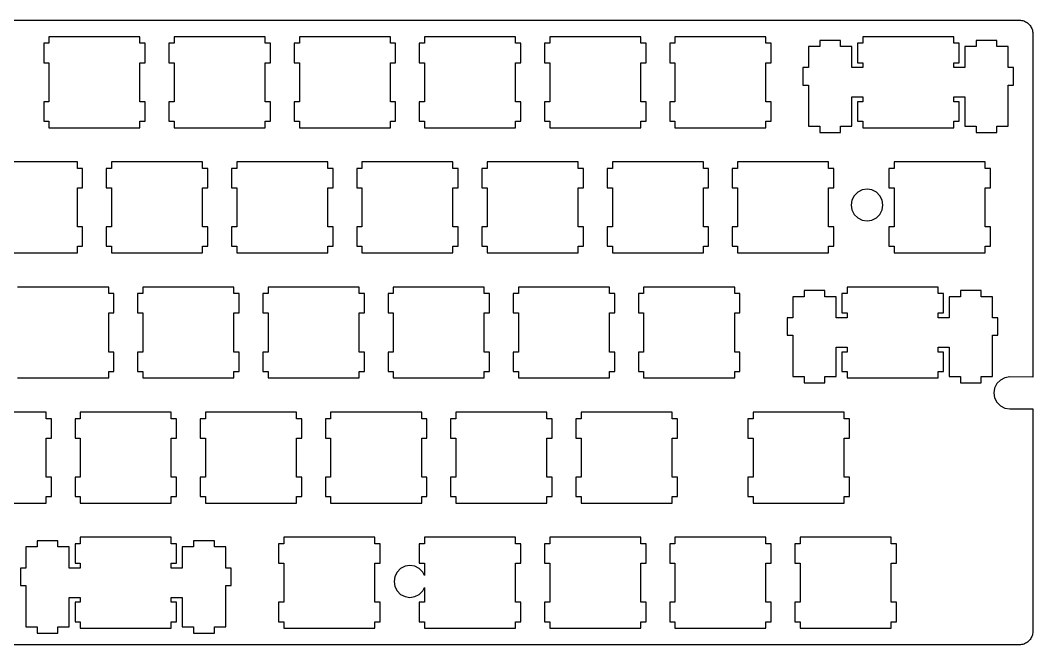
# Model space of a CAD drawing. Extents: x 0 to 286, y 0 to 95.
# Drawn here: x 131.6 to 285.6, y 0.1 to 95.2 of the extents above; entities that cross this region are included whole.
import ezdxf

# ---------------------------------------------------------------- set-up
doc = ezdxf.new("R2010")
doc.units = 0
doc.layers.get('0').update_dxf_attribs({"linetype": 'CONTINUOUS'})

msp = doc.modelspace()

# ---------------------------------------------------------------- linework, layer by layer
at = {"color": 0}
for p, q in [((2.08221, 95.1632), (283.607, 95.1618)), ((283.607, 95.1618), (283.764, 95.1548)), ((283.764, 95.1548), (283.921, 95.1385)), ((283.921, 95.1385), (284.074, 95.1068)), ((284.074, 95.1068), (284.226, 95.0641)), ((284.226, 95.0641), (284.373, 95.0101)), ((284.373, 95.0101), (284.515, 94.9456)), ((284.515, 94.9456), (284.652, 94.8683)), ((284.652, 94.8683), (284.784, 94.7801)), ((284.784, 94.7801), (284.907, 94.6838)), ((284.907, 94.6838), (285.023, 94.5776)), ((285.023, 94.5776), (285.127, 94.4605)), ((285.127, 94.4605), (285.226, 94.3377)), ((285.226, 94.3377), (285.313, 94.2068)), ((285.313, 94.2068), (285.39, 94.0703)), ((285.39, 94.0703), (285.455, 93.9285)), ((135.919, 92.6497), (135.919, 91.6492)), ((149.769, 92.6497), (135.919, 92.6497)), ((149.769, 91.6492), (149.769, 92.6497)), ((154.969, 92.6497), (154.969, 91.6492)), ((168.819, 92.6497), (154.969, 92.6497)), ((168.819, 91.6492), (168.819, 92.6497)), ((174.019, 92.6497), (174.019, 91.6492)), ((187.869, 92.6497), (174.019, 92.6497)), ((187.869, 91.6492), (187.869, 92.6497)), ((193.07, 92.6497), (193.07, 91.6492)), ((206.919, 92.6497), (193.07, 92.6497)), ((206.919, 91.6492), (206.919, 92.6497)), ((212.12, 92.6497), (212.12, 91.6492)), ((225.969, 92.6497), (212.12, 92.6497)), ((225.969, 91.6492), (225.969, 92.6497)), ((231.169, 92.6497), (231.169, 91.6492)), ((245.019, 92.6497), (231.169, 92.6497)), ((245.019, 91.6492), (245.019, 92.6497)), ((259.744, 92.6497), (259.744, 91.6492)), ((273.594, 92.6497), (259.744, 92.6497)), ((273.594, 91.6492), (273.594, 92.6497)), ((285.455, 93.9285), (285.51, 93.7796)), ((285.51, 93.7796), (285.553, 93.6279)), ((285.553, 93.6279), (285.583, 93.4738)), ((285.583, 93.4738), (285.601, 93.3193)), ((285.601, 93.3193), (285.608, 93.1623)), ((285.608, 93.1623), (285.608, 40.8492)), ((135.919, 91.6492), (135.12, 91.6492)), ((135.12, 91.6492), (135.12, 88.7003)), ((150.57, 91.6492), (149.769, 91.6492)), ((150.57, 88.7003), (150.57, 91.6492)), ((154.969, 91.6492), (154.17, 91.6492)), ((154.17, 91.6492), (154.17, 88.7003)), ((169.62, 91.6492), (168.819, 91.6492)), ((169.62, 88.7003), (169.62, 91.6492)), ((174.019, 91.6492), (173.22, 91.6492)), ((173.22, 91.6492), (173.22, 88.7003)), ((188.669, 91.6492), (187.869, 91.6492)), ((188.669, 88.7003), (188.669, 91.6492)), ((193.07, 91.6492), (192.27, 91.6492)), ((192.27, 91.6492), (192.27, 88.7003)), ((207.719, 91.6492), (206.919, 91.6492)), ((207.719, 88.7003), (207.719, 91.6492)), ((212.12, 91.6492), (211.32, 91.6492)), ((211.32, 91.6492), (211.32, 88.7003)), ((226.769, 91.6492), (225.969, 91.6492)), ((226.769, 88.7003), (226.769, 91.6492)), ((231.169, 91.6492), (230.37, 91.6492)), ((230.37, 91.6492), (230.37, 88.7003)), ((245.82, 91.6492), (245.019, 91.6492)), ((245.82, 88.7003), (245.82, 91.6492)), ((253.195, 91.1807), (251.468, 91.1807)), ((251.468, 91.1807), (251.468, 87.9507)), ((256.344, 92.1011), (253.195, 92.1011)), ((253.195, 92.1011), (253.195, 91.1807)), ((256.344, 91.1807), (256.344, 92.1011)), ((258.069, 91.1807), (256.344, 91.1807)), ((258.069, 87.9507), (258.069, 91.1807)), ((259.744, 91.6492), (258.945, 91.6492)), ((258.945, 91.6492), (258.945, 88.7003)), ((274.394, 91.6492), (273.594, 91.6492)), ((274.394, 88.7003), (274.394, 91.6492)), ((276.994, 91.1807), (275.269, 91.1807)), ((275.269, 91.1807), (275.269, 87.9507)), ((280.144, 92.1011), (276.994, 92.1011)), ((276.994, 92.1011), (276.994, 91.1807)), ((280.144, 91.1807), (280.144, 92.1011)), ((281.868, 91.1807), (280.144, 91.1807)), ((281.868, 87.9507), (281.868, 91.1807)), ((135.12, 88.7003), (135.919, 88.7003)), ((135.919, 88.7003), (135.919, 82.7497)), ((149.769, 82.7497), (149.769, 88.7003)), ((149.769, 88.7003), (150.57, 88.7003)), ((154.17, 88.7003), (154.969, 88.7003)), ((154.969, 88.7003), (154.969, 82.7497)), ((168.819, 82.7497), (168.819, 88.7003)), ((168.819, 88.7003), (169.62, 88.7003)), ((173.22, 88.7003), (174.019, 88.7003)), ((174.019, 88.7003), (174.019, 82.7497)), ((187.869, 82.7497), (187.869, 88.7003)), ((187.869, 88.7003), (188.669, 88.7003)), ((192.27, 88.7003), (193.07, 88.7003)), ((193.07, 88.7003), (193.07, 82.7497)), ((206.919, 82.7497), (206.919, 88.7003)), ((206.919, 88.7003), (207.719, 88.7003)), ((211.32, 88.7003), (212.12, 88.7003)), ((212.12, 88.7003), (212.12, 82.7497)), ((225.969, 82.7497), (225.969, 88.7003)), ((225.969, 88.7003), (226.769, 88.7003)), ((230.37, 88.7003), (231.169, 88.7003)), ((231.169, 88.7003), (231.169, 82.7497)), ((245.019, 82.7497), (245.019, 88.7003)), ((245.019, 88.7003), (245.82, 88.7003)), ((251.468, 87.9507), (250.643, 87.9507)), ((250.643, 87.9507), (250.643, 85.3006)), ((259.744, 87.9507), (258.069, 87.9507)), ((258.945, 88.7003), (259.744, 88.7003)), ((259.744, 88.7003), (259.744, 87.9507)), ((273.594, 87.9507), (273.594, 88.7003)), ((273.594, 88.7003), (274.394, 88.7003)), ((275.269, 87.9507), (273.594, 87.9507)), ((282.695, 87.9507), (281.868, 87.9507)), ((282.695, 85.3006), (282.695, 87.9507)), ((250.643, 85.3006), (251.468, 85.3006)), ((251.468, 85.3006), (251.468, 79.0293)), ((281.868, 79.0293), (281.868, 85.3006)), ((281.868, 85.3006), (282.695, 85.3006)), ((258.069, 79.0293), (258.069, 83.4993)), ((258.069, 83.4993), (259.744, 83.4993)), ((259.744, 83.4993), (259.744, 82.7497)), ((273.594, 82.7497), (273.594, 83.4993)), ((273.594, 83.4993), (275.269, 83.4993)), ((275.269, 83.4993), (275.269, 79.0293)), ((135.919, 82.7497), (135.12, 82.7497)), ((135.12, 82.7497), (135.12, 79.7994)), ((150.57, 82.7497), (149.769, 82.7497)), ((150.57, 79.7994), (150.57, 82.7497)), ((154.969, 82.7497), (154.17, 82.7497)), ((154.17, 82.7497), (154.17, 79.7994)), ((169.62, 82.7497), (168.819, 82.7497)), ((169.62, 79.7994), (169.62, 82.7497)), ((174.019, 82.7497), (173.22, 82.7497)), ((173.22, 82.7497), (173.22, 79.7994)), ((188.669, 82.7497), (187.869, 82.7497)), ((188.669, 79.7994), (188.669, 82.7497)), ((193.07, 82.7497), (192.27, 82.7497)), ((192.27, 82.7497), (192.27, 79.7994)), ((207.719, 82.7497), (206.919, 82.7497)), ((207.719, 79.7994), (207.719, 82.7497)), ((212.12, 82.7497), (211.32, 82.7497)), ((211.32, 82.7497), (211.32, 79.7994)), ((226.769, 82.7497), (225.969, 82.7497)), ((226.769, 79.7994), (226.769, 82.7497)), ((231.169, 82.7497), (230.37, 82.7497)), ((230.37, 82.7497), (230.37, 79.7994)), ((245.82, 82.7497), (245.019, 82.7497)), ((245.82, 79.7994), (245.82, 82.7497)), ((259.744, 82.7497), (258.945, 82.7497)), ((258.945, 82.7497), (258.945, 79.7994)), ((274.394, 82.7497), (273.594, 82.7497)), ((274.394, 79.7994), (274.394, 82.7497)), ((135.12, 79.7994), (135.919, 79.7994)), ((135.919, 79.7994), (135.919, 78.8003)), ((135.919, 78.8003), (149.769, 78.8003)), ((149.769, 78.8003), (149.769, 79.7994)), ((149.769, 79.7994), (150.57, 79.7994)), ((154.17, 79.7994), (154.969, 79.7994)), ((154.969, 79.7994), (154.969, 78.8003)), ((154.969, 78.8003), (168.819, 78.8003)), ((168.819, 78.8003), (168.819, 79.7994)), ((168.819, 79.7994), (169.62, 79.7994)), ((173.22, 79.7994), (174.019, 79.7994)), ((174.019, 79.7994), (174.019, 78.8003)), ((174.019, 78.8003), (187.869, 78.8003)), ((187.869, 78.8003), (187.869, 79.7994)), ((187.869, 79.7994), (188.669, 79.7994)), ((192.27, 79.7994), (193.07, 79.7994)), ((193.07, 79.7994), (193.07, 78.8003)), ((193.07, 78.8003), (206.919, 78.8003)), ((206.919, 78.8003), (206.919, 79.7994)), ((206.919, 79.7994), (207.719, 79.7994)), ((211.32, 79.7994), (212.12, 79.7994)), ((212.12, 79.7994), (212.12, 78.8003)), ((212.12, 78.8003), (225.969, 78.8003)), ((225.969, 78.8003), (225.969, 79.7994)), ((225.969, 79.7994), (226.769, 79.7994)), ((230.37, 79.7994), (231.169, 79.7994)), ((231.169, 79.7994), (231.169, 78.8003)), ((231.169, 78.8003), (245.019, 78.8003)), ((245.019, 78.8003), (245.019, 79.7994)), ((245.019, 79.7994), (245.82, 79.7994)), ((251.468, 79.0293), (253.195, 79.0293)), ((253.195, 79.0293), (253.195, 78.0493)), ((256.344, 78.0493), (256.344, 79.0293)), ((256.344, 79.0293), (258.069, 79.0293)), ((258.945, 79.7994), (259.744, 79.7994)), ((259.744, 79.7994), (259.744, 78.8003)), ((259.744, 78.8003), (273.594, 78.8003)), ((273.594, 78.8003), (273.594, 79.7994)), ((273.594, 79.7994), (274.394, 79.7994)), ((275.269, 79.0293), (276.994, 79.0293)), ((276.994, 79.0293), (276.994, 78.0493)), ((280.144, 78.0493), (280.144, 79.0293)), ((280.144, 79.0293), (281.868, 79.0293)), ((253.195, 78.0493), (256.344, 78.0493)), ((276.994, 78.0493), (280.144, 78.0493)), ((140.244, 73.5997), (126.394, 73.5997)), ((140.244, 72.5992), (140.244, 73.5997)), ((141.044, 72.5992), (140.244, 72.5992)), ((141.044, 69.6489), (141.044, 72.5992)), ((145.445, 72.5992), (144.645, 72.5992)), ((144.645, 72.5992), (144.645, 69.6489)), ((145.445, 73.5997), (145.445, 72.5992)), ((159.294, 73.5997), (145.445, 73.5997)), ((159.294, 72.5992), (159.294, 73.5997)), ((160.094, 72.5992), (159.294, 72.5992)), ((160.094, 69.6489), (160.094, 72.5992)), ((164.495, 72.5992), (163.695, 72.5992)), ((163.695, 72.5992), (163.695, 69.6489)), ((164.495, 73.5997), (164.495, 72.5992)), ((178.344, 73.5997), (164.495, 73.5997)), ((178.344, 72.5992), (178.344, 73.5997)), ((179.144, 72.5992), (178.344, 72.5992)), ((179.144, 69.6489), (179.144, 72.5992)), ((183.544, 72.5992), (182.745, 72.5992)), ((182.745, 72.5992), (182.745, 69.6489)), ((183.544, 73.5997), (183.544, 72.5992)), ((197.394, 73.5997), (183.544, 73.5997)), ((197.394, 72.5992), (197.394, 73.5997)), ((198.195, 72.5992), (197.394, 72.5992)), ((198.195, 69.6489), (198.195, 72.5992)), ((202.594, 72.5992), (201.795, 72.5992)), ((201.795, 72.5992), (201.795, 69.6489)), ((202.594, 73.5997), (202.594, 72.5992)), ((216.444, 73.5997), (202.594, 73.5997)), ((216.444, 72.5992), (216.444, 73.5997)), ((217.245, 72.5992), (216.444, 72.5992)), ((217.245, 69.6489), (217.245, 72.5992)), ((221.644, 72.5992), (220.845, 72.5992)), ((220.845, 72.5992), (220.845, 69.6489)), ((221.644, 73.5997), (221.644, 72.5992)), ((235.494, 73.5997), (221.644, 73.5997)), ((235.494, 72.5992), (235.494, 73.5997)), ((236.294, 72.5992), (235.494, 72.5992)), ((236.294, 69.6489), (236.294, 72.5992)), ((240.695, 72.5992), (239.895, 72.5992)), ((239.895, 72.5992), (239.895, 69.6489)), ((240.695, 73.5997), (240.695, 72.5992)), ((254.544, 73.5997), (240.695, 73.5997)), ((254.544, 72.5992), (254.544, 73.5997)), ((255.344, 72.5992), (254.544, 72.5992)), ((255.344, 69.6489), (255.344, 72.5992)), ((264.506, 72.5992), (263.707, 72.5992)), ((263.707, 72.5992), (263.707, 69.6489)), ((264.506, 73.5997), (264.506, 72.5992)), ((278.357, 73.5997), (264.506, 73.5997)), ((278.357, 72.5992), (278.357, 73.5997)), ((279.156, 72.5992), (278.357, 72.5992)), ((279.156, 69.6489), (279.156, 72.5992)), ((140.244, 63.6997), (140.244, 69.6489)), ((140.244, 69.6489), (141.044, 69.6489)), ((144.645, 69.6489), (145.445, 69.6489)), ((145.445, 69.6489), (145.445, 63.6997)), ((159.294, 63.6997), (159.294, 69.6489)), ((159.294, 69.6489), (160.094, 69.6489)), ((163.695, 69.6489), (164.495, 69.6489)), ((164.495, 69.6489), (164.495, 63.6997)), ((178.344, 63.6997), (178.344, 69.6489)), ((178.344, 69.6489), (179.144, 69.6489)), ((182.745, 69.6489), (183.544, 69.6489)), ((183.544, 69.6489), (183.544, 63.6997)), ((197.394, 63.6997), (197.394, 69.6489)), ((197.394, 69.6489), (198.195, 69.6489)), ((201.795, 69.6489), (202.594, 69.6489)), ((202.594, 69.6489), (202.594, 63.6997)), ((216.444, 63.6997), (216.444, 69.6489)), ((216.444, 69.6489), (217.245, 69.6489)), ((220.845, 69.6489), (221.644, 69.6489)), ((221.644, 69.6489), (221.644, 63.6997)), ((235.494, 63.6997), (235.494, 69.6489)), ((235.494, 69.6489), (236.294, 69.6489)), ((239.895, 69.6489), (240.695, 69.6489)), ((240.695, 69.6489), (240.695, 63.6997)), ((254.544, 63.6997), (254.544, 69.6489)), ((254.544, 69.6489), (255.344, 69.6489)), ((259.644, 69.3304), (258.969, 68.986)), ((260.394, 69.4503), (259.644, 69.3304)), ((261.144, 69.3304), (260.394, 69.4503)), ((261.82, 68.986), (261.144, 69.3304)), ((263.707, 69.6489), (264.506, 69.6489)), ((264.506, 69.6489), (264.506, 63.6997)), ((278.357, 63.6997), (278.357, 69.6489)), ((278.357, 69.6489), (279.156, 69.6489)), ((258.433, 68.4498), (258.087, 67.7746)), ((258.969, 68.986), (258.433, 68.4498)), ((262.357, 68.4498), (261.82, 68.986)), ((262.702, 67.7746), (262.357, 68.4498)), ((258.087, 67.7746), (257.97, 67.0235)), ((257.97, 67.0235), (258.087, 66.2753)), ((258.087, 66.2753), (258.433, 65.5987)), ((262.357, 65.5987), (262.702, 66.2753)), ((262.819, 67.0235), (262.702, 67.7746)), ((262.702, 66.2753), (262.819, 67.0235)), ((258.433, 65.5987), (258.969, 65.0614)), ((258.969, 65.0614), (259.644, 64.7181)), ((259.644, 64.7181), (260.394, 64.5996)), ((260.394, 64.5996), (261.144, 64.7181)), ((261.144, 64.7181), (261.82, 65.0614)), ((261.82, 65.0614), (262.357, 65.5987)), ((141.044, 63.6997), (140.244, 63.6997)), ((141.044, 60.7494), (141.044, 63.6997)), ((145.445, 63.6997), (144.645, 63.6997)), ((144.645, 63.6997), (144.645, 60.7494)), ((160.094, 63.6997), (159.294, 63.6997)), ((160.094, 60.7494), (160.094, 63.6997)), ((164.495, 63.6997), (163.695, 63.6997)), ((163.695, 63.6997), (163.695, 60.7494)), ((179.144, 63.6997), (178.344, 63.6997)), ((179.144, 60.7494), (179.144, 63.6997)), ((183.544, 63.6997), (182.745, 63.6997)), ((182.745, 63.6997), (182.745, 60.7494)), ((198.195, 63.6997), (197.394, 63.6997)), ((198.195, 60.7494), (198.195, 63.6997)), ((202.594, 63.6997), (201.795, 63.6997)), ((201.795, 63.6997), (201.795, 60.7494)), ((217.245, 63.6997), (216.444, 63.6997)), ((217.245, 60.7494), (217.245, 63.6997)), ((221.644, 63.6997), (220.845, 63.6997)), ((220.845, 63.6997), (220.845, 60.7494)), ((236.294, 63.6997), (235.494, 63.6997)), ((236.294, 60.7494), (236.294, 63.6997)), ((240.695, 63.6997), (239.895, 63.6997)), ((239.895, 63.6997), (239.895, 60.7494)), ((255.344, 63.6997), (254.544, 63.6997)), ((255.344, 60.7494), (255.344, 63.6997)), ((264.506, 63.6997), (263.707, 63.6997)), ((263.707, 63.6997), (263.707, 60.7494)), ((279.156, 63.6997), (278.357, 63.6997)), ((279.156, 60.7494), (279.156, 63.6997)), ((140.244, 59.7489), (140.244, 60.7494)), ((140.244, 60.7494), (141.044, 60.7494)), ((144.645, 60.7494), (145.445, 60.7494)), ((145.445, 60.7494), (145.445, 59.7489)), ((159.294, 59.7489), (159.294, 60.7494)), ((159.294, 60.7494), (160.094, 60.7494)), ((163.695, 60.7494), (164.495, 60.7494)), ((164.495, 60.7494), (164.495, 59.7489)), ((178.344, 59.7489), (178.344, 60.7494)), ((178.344, 60.7494), (179.144, 60.7494)), ((182.745, 60.7494), (183.544, 60.7494)), ((183.544, 60.7494), (183.544, 59.7489)), ((197.394, 59.7489), (197.394, 60.7494)), ((197.394, 60.7494), (198.195, 60.7494)), ((201.795, 60.7494), (202.594, 60.7494)), ((202.594, 60.7494), (202.594, 59.7489)), ((216.444, 59.7489), (216.444, 60.7494)), ((216.444, 60.7494), (217.245, 60.7494)), ((220.845, 60.7494), (221.644, 60.7494)), ((221.644, 60.7494), (221.644, 59.7489)), ((235.494, 59.7489), (235.494, 60.7494)), ((235.494, 60.7494), (236.294, 60.7494)), ((239.895, 60.7494), (240.695, 60.7494)), ((240.695, 60.7494), (240.695, 59.7489)), ((254.544, 59.7489), (254.544, 60.7494)), ((254.544, 60.7494), (255.344, 60.7494)), ((263.707, 60.7494), (264.506, 60.7494)), ((264.506, 60.7494), (264.506, 59.7489)), ((278.357, 59.7489), (278.357, 60.7494)), ((278.357, 60.7494), (279.156, 60.7494)), ((126.394, 59.7489), (140.244, 59.7489)), ((145.445, 59.7489), (159.294, 59.7489)), ((164.495, 59.7489), (178.344, 59.7489)), ((183.544, 59.7489), (197.394, 59.7489)), ((202.594, 59.7489), (216.444, 59.7489)), ((221.644, 59.7489), (235.494, 59.7489)), ((240.695, 59.7489), (254.544, 59.7489)), ((264.506, 59.7489), (278.357, 59.7489)), ((145.007, 54.5497), (131.156, 54.5497)), ((145.007, 53.5492), (145.007, 54.5497)), ((150.206, 54.5497), (150.206, 53.5492)), ((164.058, 54.5497), (150.206, 54.5497)), ((164.058, 53.5492), (164.058, 54.5497)), ((169.256, 54.5497), (169.256, 53.5492)), ((183.108, 54.5497), (169.256, 54.5497)), ((183.108, 53.5492), (183.108, 54.5497)), ((188.307, 54.5497), (188.307, 53.5492)), ((202.157, 54.5497), (188.307, 54.5497)), ((202.157, 53.5492), (202.157, 54.5497)), ((207.357, 54.5497), (207.357, 53.5492)), ((221.207, 54.5497), (207.357, 54.5497)), ((221.207, 53.5492), (221.207, 54.5497)), ((226.406, 54.5497), (226.406, 53.5492)), ((240.257, 54.5497), (226.406, 54.5497)), ((240.257, 53.5492), (240.257, 54.5497)), ((253.962, 53.9983), (250.813, 53.9983)), ((250.813, 53.9983), (250.813, 53.0793)), ((253.962, 53.0793), (253.962, 53.9983)), ((257.362, 54.5497), (257.362, 53.5492)), ((271.213, 54.5497), (257.362, 54.5497)), ((271.213, 53.5492), (271.213, 54.5497)), ((277.763, 53.9983), (274.613, 53.9983)), ((274.613, 53.9983), (274.613, 53.0793)), ((277.763, 53.0793), (277.763, 53.9983)), ((145.808, 53.5492), (145.007, 53.5492)), ((145.808, 50.6003), (145.808, 53.5492)), ((150.206, 53.5492), (149.407, 53.5492)), ((149.407, 53.5492), (149.407, 50.6003)), ((164.858, 53.5492), (164.058, 53.5492)), ((164.858, 50.6003), (164.858, 53.5492)), ((169.256, 53.5492), (168.457, 53.5492)), ((168.457, 53.5492), (168.457, 50.6003)), ((183.906, 53.5492), (183.108, 53.5492)), ((183.906, 50.6003), (183.906, 53.5492)), ((188.307, 53.5492), (187.507, 53.5492)), ((187.507, 53.5492), (187.507, 50.6003)), ((202.956, 53.5492), (202.157, 53.5492)), ((202.956, 50.6003), (202.956, 53.5492)), ((207.357, 53.5492), (206.558, 53.5492)), ((206.558, 53.5492), (206.558, 50.6003)), ((222.006, 53.5492), (221.207, 53.5492)), ((222.006, 50.6003), (222.006, 53.5492)), ((226.406, 53.5492), (225.608, 53.5492)), ((225.608, 53.5492), (225.608, 50.6003)), ((241.058, 53.5492), (240.257, 53.5492)), ((241.058, 50.6003), (241.058, 53.5492)), ((250.813, 53.0793), (249.089, 53.0793)), ((249.089, 53.0793), (249.089, 49.8507)), ((255.688, 53.0793), (253.962, 53.0793)), ((255.688, 49.8507), (255.688, 53.0793)), ((257.362, 53.5492), (256.563, 53.5492)), ((256.563, 53.5492), (256.563, 50.6003)), ((272.012, 53.5492), (271.213, 53.5492)), ((272.012, 50.6003), (272.012, 53.5492)), ((274.613, 53.0793), (272.887, 53.0793)), ((272.887, 53.0793), (272.887, 49.8507)), ((279.488, 53.0793), (277.763, 53.0793)), ((279.488, 49.8507), (279.488, 53.0793)), ((145.007, 44.6497), (145.007, 50.6003)), ((145.007, 50.6003), (145.808, 50.6003)), ((149.407, 50.6003), (150.206, 50.6003)), ((150.206, 50.6003), (150.206, 44.6497)), ((164.058, 44.6497), (164.058, 50.6003)), ((164.058, 50.6003), (164.858, 50.6003)), ((168.457, 50.6003), (169.256, 50.6003)), ((169.256, 50.6003), (169.256, 44.6497)), ((183.108, 44.6497), (183.108, 50.6003)), ((183.108, 50.6003), (183.906, 50.6003)), ((187.507, 50.6003), (188.307, 50.6003)), ((188.307, 50.6003), (188.307, 44.6497)), ((202.157, 44.6497), (202.157, 50.6003)), ((202.157, 50.6003), (202.956, 50.6003)), ((206.558, 50.6003), (207.357, 50.6003)), ((207.357, 50.6003), (207.357, 44.6497)), ((221.207, 44.6497), (221.207, 50.6003)), ((221.207, 50.6003), (222.006, 50.6003)), ((225.608, 50.6003), (226.406, 50.6003)), ((226.406, 50.6003), (226.406, 44.6497)), ((240.257, 44.6497), (240.257, 50.6003)), ((240.257, 50.6003), (241.058, 50.6003)), ((249.089, 49.8507), (248.263, 49.8507)), ((248.263, 49.8507), (248.263, 47.2006)), ((257.362, 49.8507), (255.688, 49.8507)), ((256.563, 50.6003), (257.362, 50.6003)), ((257.362, 50.6003), (257.362, 49.8507)), ((271.213, 49.8507), (271.213, 50.6003)), ((271.213, 50.6003), (272.012, 50.6003)), ((272.887, 49.8507), (271.213, 49.8507)), ((280.312, 49.8507), (279.488, 49.8507)), ((280.312, 47.2006), (280.312, 49.8507)), ((248.263, 47.2006), (249.089, 47.2006)), ((249.089, 47.2006), (249.089, 40.9303)), ((279.488, 40.9303), (279.488, 47.2006)), ((279.488, 47.2006), (280.312, 47.2006)), ((255.688, 40.9303), (255.688, 45.3993)), ((255.688, 45.3993), (257.362, 45.3993)), ((257.362, 45.3993), (257.362, 44.6497)), ((271.213, 44.6497), (271.213, 45.3993)), ((271.213, 45.3993), (272.887, 45.3993)), ((272.887, 45.3993), (272.887, 40.9303)), ((145.808, 44.6497), (145.007, 44.6497)), ((145.808, 41.6994), (145.808, 44.6497)), ((150.206, 44.6497), (149.407, 44.6497)), ((149.407, 44.6497), (149.407, 41.6994)), ((164.858, 44.6497), (164.058, 44.6497)), ((164.858, 41.6994), (164.858, 44.6497)), ((169.256, 44.6497), (168.457, 44.6497)), ((168.457, 44.6497), (168.457, 41.6994)), ((183.906, 44.6497), (183.108, 44.6497)), ((183.906, 41.6994), (183.906, 44.6497)), ((188.307, 44.6497), (187.507, 44.6497)), ((187.507, 44.6497), (187.507, 41.6994)), ((202.956, 44.6497), (202.157, 44.6497)), ((202.956, 41.6994), (202.956, 44.6497)), ((207.357, 44.6497), (206.558, 44.6497)), ((206.558, 44.6497), (206.558, 41.6994)), ((222.006, 44.6497), (221.207, 44.6497)), ((222.006, 41.6994), (222.006, 44.6497)), ((226.406, 44.6497), (225.608, 44.6497)), ((225.608, 44.6497), (225.608, 41.6994)), ((241.058, 44.6497), (240.257, 44.6497)), ((241.058, 41.6994), (241.058, 44.6497)), ((257.362, 44.6497), (256.563, 44.6497)), ((256.563, 44.6497), (256.563, 41.6994)), ((272.012, 44.6497), (271.213, 44.6497)), ((272.012, 41.6994), (272.012, 44.6497)), ((145.007, 40.7003), (145.007, 41.6994)), ((145.007, 41.6994), (145.808, 41.6994)), ((149.407, 41.6994), (150.206, 41.6994)), ((150.206, 41.6994), (150.206, 40.7003)), ((164.058, 40.7003), (164.058, 41.6994)), ((164.058, 41.6994), (164.858, 41.6994)), ((168.457, 41.6994), (169.256, 41.6994)), ((169.256, 41.6994), (169.256, 40.7003)), ((183.108, 40.7003), (183.108, 41.6994)), ((183.108, 41.6994), (183.906, 41.6994)), ((187.507, 41.6994), (188.307, 41.6994)), ((188.307, 41.6994), (188.307, 40.7003)), ((202.157, 40.7003), (202.157, 41.6994)), ((202.157, 41.6994), (202.956, 41.6994)), ((206.558, 41.6994), (207.357, 41.6994)), ((207.357, 41.6994), (207.357, 40.7003)), ((221.207, 40.7003), (221.207, 41.6994)), ((221.207, 41.6994), (222.006, 41.6994)), ((225.608, 41.6994), (226.406, 41.6994)), ((226.406, 41.6994), (226.406, 40.7003)), ((240.257, 40.7003), (240.257, 41.6994)), ((240.257, 41.6994), (241.058, 41.6994)), ((256.563, 41.6994), (257.362, 41.6994)), ((257.362, 41.6994), (257.362, 40.7003)), ((271.213, 40.7003), (271.213, 41.6994)), ((271.213, 41.6994), (272.012, 41.6994)), ((131.156, 40.7003), (145.007, 40.7003)), ((150.206, 40.7003), (164.058, 40.7003)), ((169.256, 40.7003), (183.108, 40.7003)), ((188.307, 40.7003), (202.157, 40.7003)), ((207.357, 40.7003), (221.207, 40.7003)), ((226.406, 40.7003), (240.257, 40.7003)), ((249.089, 40.9303), (250.813, 40.9303)), ((250.813, 40.9303), (250.813, 39.9493)), ((253.962, 39.9493), (253.962, 40.9303)), ((253.962, 40.9303), (255.688, 40.9303)), ((257.362, 40.7003), (271.213, 40.7003)), ((272.887, 40.9303), (274.613, 40.9303)), ((274.613, 40.9303), (274.613, 39.9493)), ((277.763, 39.9493), (277.763, 40.9303)), ((277.763, 40.9303), (279.488, 40.9303)), ((280.683, 40.386), (280.144, 39.8501)), ((281.357, 40.7307), (280.683, 40.386)), ((282.107, 40.8506), (281.357, 40.7307)), ((285.608, 40.8492), (282.107, 40.8506)), ((250.813, 39.9493), (253.962, 39.9493)), ((274.613, 39.9493), (277.763, 39.9493)), ((279.801, 39.1735), (279.683, 38.4238)), ((280.144, 39.8501), (279.801, 39.1735)), ((279.683, 38.4238), (279.801, 37.6742)), ((279.801, 37.6742), (280.144, 36.999)), ((280.144, 36.999), (280.683, 36.4613)), ((135.483, 35.4997), (121.631, 35.4997)), ((135.483, 34.4992), (135.483, 35.4997)), ((140.682, 35.4997), (140.682, 34.4992)), ((154.532, 35.4997), (140.682, 35.4997)), ((154.532, 34.4992), (154.532, 35.4997)), ((159.732, 35.4997), (159.732, 34.4992)), ((173.582, 35.4997), (159.732, 35.4997)), ((173.582, 34.4992), (173.582, 35.4997)), ((178.781, 35.4997), (178.781, 34.4992)), ((192.632, 35.4997), (178.781, 35.4997)), ((192.632, 34.4992), (192.632, 35.4997)), ((197.831, 35.4997), (197.831, 34.4992)), ((211.683, 35.4997), (197.831, 35.4997)), ((211.683, 34.4992), (211.683, 35.4997)), ((216.881, 35.4997), (216.881, 34.4992)), ((230.733, 35.4997), (216.881, 35.4997)), ((230.733, 34.4992), (230.733, 35.4997)), ((243.075, 35.4997), (243.075, 34.4992)), ((256.926, 35.4997), (243.075, 35.4997)), ((256.926, 34.4992), (256.926, 35.4997)), ((280.683, 36.4613), (281.357, 36.1184)), ((281.357, 36.1184), (282.107, 35.9985)), ((282.107, 35.9985), (285.608, 35.9985)), ((285.608, 35.9985), (285.608, 2.08635)), ((136.281, 34.4992), (135.483, 34.4992)), ((136.281, 31.5502), (136.281, 34.4992)), ((140.682, 34.4992), (139.882, 34.4992)), ((139.882, 34.4992), (139.882, 31.5502)), ((155.331, 34.4992), (154.532, 34.4992)), ((155.331, 31.5502), (155.331, 34.4992)), ((159.732, 34.4992), (158.933, 34.4992)), ((158.933, 34.4992), (158.933, 31.5502)), ((174.381, 34.4992), (173.582, 34.4992)), ((174.381, 31.5502), (174.381, 34.4992)), ((178.781, 34.4992), (177.983, 34.4992)), ((177.983, 34.4992), (177.983, 31.5502)), ((193.433, 34.4992), (192.632, 34.4992)), ((193.433, 31.5502), (193.433, 34.4992)), ((197.831, 34.4992), (197.032, 34.4992)), ((197.032, 34.4992), (197.032, 31.5502)), ((212.483, 34.4992), (211.683, 34.4992)), ((212.483, 31.5502), (212.483, 34.4992)), ((216.881, 34.4992), (216.082, 34.4992)), ((216.082, 34.4992), (216.082, 31.5502)), ((231.531, 34.4992), (230.733, 34.4992)), ((231.531, 31.5502), (231.531, 34.4992)), ((243.075, 34.4992), (242.276, 34.4992)), ((242.276, 34.4992), (242.276, 31.5502)), ((257.725, 34.4992), (256.926, 34.4992)), ((257.725, 31.5502), (257.725, 34.4992)), ((135.483, 25.5998), (135.483, 31.5502)), ((135.483, 31.5502), (136.281, 31.5502)), ((139.882, 31.5502), (140.682, 31.5502)), ((140.682, 31.5502), (140.682, 25.5998)), ((154.532, 25.5998), (154.532, 31.5502)), ((154.532, 31.5502), (155.331, 31.5502)), ((158.933, 31.5502), (159.732, 31.5502)), ((159.732, 31.5502), (159.732, 25.5998)), ((173.582, 25.5998), (173.582, 31.5502)), ((173.582, 31.5502), (174.381, 31.5502)), ((177.983, 31.5502), (178.781, 31.5502)), ((178.781, 31.5502), (178.781, 25.5998)), ((192.632, 25.5998), (192.632, 31.5502)), ((192.632, 31.5502), (193.433, 31.5502)), ((197.032, 31.5502), (197.831, 31.5502)), ((197.831, 31.5502), (197.831, 25.5998)), ((211.683, 25.5998), (211.683, 31.5502)), ((211.683, 31.5502), (212.483, 31.5502)), ((216.082, 31.5502), (216.881, 31.5502)), ((216.881, 31.5502), (216.881, 25.5998)), ((230.733, 25.5998), (230.733, 31.5502)), ((230.733, 31.5502), (231.531, 31.5502)), ((242.276, 31.5502), (243.075, 31.5502)), ((243.075, 31.5502), (243.075, 25.5998)), ((256.926, 25.5998), (256.926, 31.5502)), ((256.926, 31.5502), (257.725, 31.5502)), ((136.281, 25.5998), (135.483, 25.5998)), ((136.281, 22.6494), (136.281, 25.5998)), ((140.682, 25.5998), (139.882, 25.5998)), ((139.882, 25.5998), (139.882, 22.6494)), ((155.331, 25.5998), (154.532, 25.5998)), ((155.331, 22.6494), (155.331, 25.5998)), ((159.732, 25.5998), (158.933, 25.5998)), ((158.933, 25.5998), (158.933, 22.6494)), ((174.381, 25.5998), (173.582, 25.5998)), ((174.381, 22.6494), (174.381, 25.5998)), ((178.781, 25.5998), (177.983, 25.5998)), ((177.983, 25.5998), (177.983, 22.6494)), ((193.433, 25.5998), (192.632, 25.5998)), ((193.433, 22.6494), (193.433, 25.5998)), ((197.831, 25.5998), (197.032, 25.5998)), ((197.032, 25.5998), (197.032, 22.6494)), ((212.483, 25.5998), (211.683, 25.5998)), ((212.483, 22.6494), (212.483, 25.5998)), ((216.881, 25.5998), (216.082, 25.5998)), ((216.082, 25.5998), (216.082, 22.6494)), ((231.531, 25.5998), (230.733, 25.5998)), ((231.531, 22.6494), (231.531, 25.5998)), ((243.075, 25.5998), (242.276, 25.5998)), ((242.276, 25.5998), (242.276, 22.6494)), ((257.725, 25.5998), (256.926, 25.5998)), ((257.725, 22.6494), (257.725, 25.5998)), ((121.631, 21.6504), (135.483, 21.6504)), ((135.483, 21.6504), (135.483, 22.6494)), ((135.483, 22.6494), (136.281, 22.6494)), ((139.882, 22.6494), (140.682, 22.6494)), ((140.682, 22.6494), (140.682, 21.6504)), ((140.682, 21.6504), (154.532, 21.6504)), ((154.532, 21.6504), (154.532, 22.6494)), ((154.532, 22.6494), (155.331, 22.6494)), ((158.933, 22.6494), (159.732, 22.6494)), ((159.732, 22.6494), (159.732, 21.6504)), ((159.732, 21.6504), (173.582, 21.6504)), ((173.582, 21.6504), (173.582, 22.6494)), ((173.582, 22.6494), (174.381, 22.6494)), ((177.983, 22.6494), (178.781, 22.6494)), ((178.781, 22.6494), (178.781, 21.6504)), ((178.781, 21.6504), (192.632, 21.6504)), ((192.632, 21.6504), (192.632, 22.6494)), ((192.632, 22.6494), (193.433, 22.6494)), ((197.032, 22.6494), (197.831, 22.6494)), ((197.831, 22.6494), (197.831, 21.6504)), ((197.831, 21.6504), (211.683, 21.6504)), ((211.683, 21.6504), (211.683, 22.6494)), ((211.683, 22.6494), (212.483, 22.6494)), ((216.082, 22.6494), (216.881, 22.6494)), ((216.881, 22.6494), (216.881, 21.6504)), ((216.881, 21.6504), (230.733, 21.6504)), ((230.733, 21.6504), (230.733, 22.6494)), ((230.733, 22.6494), (231.531, 22.6494)), ((242.276, 22.6494), (243.075, 22.6494)), ((243.075, 22.6494), (243.075, 21.6504)), ((243.075, 21.6504), (256.926, 21.6504)), ((256.926, 21.6504), (256.926, 22.6494)), ((256.926, 22.6494), (257.725, 22.6494)), ((137.282, 15.8998), (134.131, 15.8998)), ((134.131, 15.8998), (134.131, 14.9806)), ((137.282, 14.9806), (137.282, 15.8998)), ((140.682, 15.4506), (139.882, 15.4506)), ((139.882, 15.4506), (139.882, 12.4988)), ((140.682, 16.4496), (140.682, 15.4506)), ((154.532, 16.4496), (140.682, 16.4496)), ((154.532, 15.4506), (154.532, 16.4496)), ((155.331, 15.4506), (154.532, 15.4506)), ((155.331, 12.4988), (155.331, 15.4506)), ((161.082, 15.8998), (157.933, 15.8998)), ((157.933, 15.8998), (157.933, 14.9806)), ((161.082, 14.9806), (161.082, 15.8998)), ((171.639, 15.4506), (170.838, 15.4506)), ((170.838, 15.4506), (170.838, 12.4988)), ((171.639, 16.4496), (171.639, 15.4506)), ((185.488, 16.4496), (171.639, 16.4496)), ((185.488, 15.4506), (185.488, 16.4496)), ((186.289, 15.4506), (185.488, 15.4506)), ((186.289, 12.4988), (186.289, 15.4506)), ((193.07, 15.4506), (192.27, 15.4506)), ((192.27, 15.4506), (192.27, 12.4988)), ((193.07, 16.4496), (193.07, 15.4506)), ((206.919, 16.4496), (193.07, 16.4496)), ((206.919, 15.4506), (206.919, 16.4496)), ((207.719, 15.4506), (206.919, 15.4506)), ((207.719, 12.4988), (207.719, 15.4506)), ((212.12, 15.4506), (211.32, 15.4506)), ((211.32, 15.4506), (211.32, 12.4988)), ((212.12, 16.4496), (212.12, 15.4506)), ((225.969, 16.4496), (212.12, 16.4496)), ((225.969, 15.4506), (225.969, 16.4496)), ((226.769, 15.4506), (225.969, 15.4506)), ((226.769, 12.4988), (226.769, 15.4506)), ((231.169, 15.4506), (230.37, 15.4506)), ((230.37, 15.4506), (230.37, 12.4988)), ((231.169, 16.4496), (231.169, 15.4506)), ((245.019, 16.4496), (231.169, 16.4496)), ((245.019, 15.4506), (245.019, 16.4496)), ((245.82, 15.4506), (245.019, 15.4506)), ((245.82, 12.4988), (245.82, 15.4506)), ((250.219, 15.4506), (249.42, 15.4506)), ((249.42, 15.4506), (249.42, 12.4988)), ((250.219, 16.4496), (250.219, 15.4506)), ((264.069, 16.4496), (250.219, 16.4496)), ((264.069, 15.4506), (264.069, 16.4496)), ((264.869, 15.4506), (264.069, 15.4506)), ((264.869, 12.4988), (264.869, 15.4506)), ((134.131, 14.9806), (132.407, 14.9806)), ((132.407, 14.9806), (132.407, 11.7492)), ((139.007, 14.9806), (137.282, 14.9806)), ((139.007, 11.7492), (139.007, 14.9806)), ((157.933, 14.9806), (156.206, 14.9806)), ((156.206, 14.9806), (156.206, 11.7492)), ((162.808, 14.9806), (161.082, 14.9806)), ((162.808, 11.7492), (162.808, 14.9806)), ((139.882, 12.4988), (140.682, 12.4988)), ((140.682, 12.4988), (140.682, 11.7492)), ((154.532, 11.7492), (154.532, 12.4988)), ((154.532, 12.4988), (155.331, 12.4988)), ((170.838, 12.4988), (171.639, 12.4988)), ((171.639, 12.4988), (171.639, 6.54981)), ((185.488, 6.54981), (185.488, 12.4988)), ((185.488, 12.4988), (186.289, 12.4988)), ((192.27, 12.4988), (193.07, 12.4988)), ((193.07, 12.4988), (193.07, 10.6343)), ((206.919, 6.54981), (206.919, 12.4988)), ((206.919, 12.4988), (207.719, 12.4988)), ((211.32, 12.4988), (212.12, 12.4988)), ((212.12, 12.4988), (212.12, 6.54981)), ((225.969, 6.54981), (225.969, 12.4988)), ((225.969, 12.4988), (226.769, 12.4988)), ((230.37, 12.4988), (231.169, 12.4988)), ((231.169, 12.4988), (231.169, 6.54981)), ((245.019, 6.54981), (245.019, 12.4988)), ((245.019, 12.4988), (245.82, 12.4988)), ((249.42, 12.4988), (250.219, 12.4988)), ((250.219, 12.4988), (250.219, 6.54981)), ((264.069, 6.54981), (264.069, 12.4988)), ((264.069, 12.4988), (264.869, 12.4988)), ((132.407, 11.7492), (131.582, 11.7492)), ((131.582, 11.7492), (131.582, 9.10057)), ((140.682, 11.7492), (139.007, 11.7492)), ((156.206, 11.7492), (154.532, 11.7492)), ((163.632, 11.7492), (162.808, 11.7492)), ((163.632, 9.10057), (163.632, 11.7492)), ((188.882, 11.1497), (188.539, 10.4745)), ((189.418, 11.6858), (188.882, 11.1497)), ((190.096, 12.0317), (189.418, 11.6858)), ((190.846, 12.1502), (190.096, 12.0317)), ((191.594, 12.0317), (190.846, 12.1502)), ((192.27, 11.6858), (191.594, 12.0317)), ((192.805, 11.1497), (192.27, 11.6858)), ((193.07, 10.6343), (192.805, 11.1497)), ((188.539, 10.4745), (188.42, 9.72344)), ((188.42, 9.72344), (188.539, 8.97516)), ((131.582, 9.10057), (132.407, 9.10057)), ((132.407, 9.10057), (132.407, 2.83049)), ((162.808, 2.83049), (162.808, 9.10057)), ((162.808, 9.10057), (163.632, 9.10057)), ((188.539, 8.97516), (188.882, 8.29853)), ((188.882, 8.29853), (189.418, 7.76249)), ((189.418, 7.76249), (190.096, 7.41796)), ((191.594, 7.41796), (192.27, 7.76249)), ((192.27, 7.76249), (192.805, 8.29853)), ((192.805, 8.29853), (193.07, 8.81394)), ((193.07, 8.81394), (193.07, 6.54981)), ((139.007, 2.83049), (139.007, 7.29947)), ((139.007, 7.29947), (140.682, 7.29947)), ((140.682, 6.54981), (139.882, 6.54981)), ((139.882, 6.54981), (139.882, 3.59943)), ((140.682, 7.29947), (140.682, 6.54981)), ((154.532, 6.54981), (154.532, 7.29947)), ((154.532, 7.29947), (156.206, 7.29947)), ((155.331, 6.54981), (154.532, 6.54981)), ((155.331, 3.59943), (155.331, 6.54981)), ((156.206, 7.29947), (156.206, 2.83049)), ((171.639, 6.54981), (170.838, 6.54981)), ((170.838, 6.54981), (170.838, 3.59943)), ((186.289, 6.54981), (185.488, 6.54981)), ((186.289, 3.59943), (186.289, 6.54981)), ((190.096, 7.41796), (190.846, 7.29947)), ((190.846, 7.29947), (191.594, 7.41796)), ((193.07, 6.54981), (192.27, 6.54981)), ((192.27, 6.54981), (192.27, 3.59943)), ((207.719, 6.54981), (206.919, 6.54981)), ((207.719, 3.59943), (207.719, 6.54981)), ((212.12, 6.54981), (211.32, 6.54981)), ((211.32, 6.54981), (211.32, 3.59943)), ((226.769, 6.54981), (225.969, 6.54981)), ((226.769, 3.59943), (226.769, 6.54981)), ((231.169, 6.54981), (230.37, 6.54981)), ((230.37, 6.54981), (230.37, 3.59943)), ((245.82, 6.54981), (245.019, 6.54981)), ((245.82, 3.59943), (245.82, 6.54981)), ((250.219, 6.54981), (249.42, 6.54981)), ((249.42, 6.54981), (249.42, 3.59943)), ((264.869, 6.54981), (264.069, 6.54981)), ((264.869, 3.59943), (264.869, 6.54981)), ((139.882, 3.59943), (140.682, 3.59943)), ((140.682, 3.59943), (140.682, 2.60036)), ((154.532, 2.60036), (154.532, 3.59943)), ((154.532, 3.59943), (155.331, 3.59943)), ((170.838, 3.59943), (171.639, 3.59943)), ((171.639, 3.59943), (171.639, 2.60036)), ((185.488, 2.60036), (185.488, 3.59943)), ((185.488, 3.59943), (186.289, 3.59943)), ((192.27, 3.59943), (193.07, 3.59943)), ((193.07, 3.59943), (193.07, 2.60036)), ((206.919, 2.60036), (206.919, 3.59943)), ((206.919, 3.59943), (207.719, 3.59943)), ((211.32, 3.59943), (212.12, 3.59943)), ((212.12, 3.59943), (212.12, 2.60036)), ((225.969, 2.60036), (225.969, 3.59943)), ((225.969, 3.59943), (226.769, 3.59943)), ((230.37, 3.59943), (231.169, 3.59943)), ((231.169, 3.59943), (231.169, 2.60036)), ((245.019, 2.60036), (245.019, 3.59943)), ((245.019, 3.59943), (245.82, 3.59943)), ((249.42, 3.59943), (250.219, 3.59943)), ((250.219, 3.59943), (250.219, 2.60036)), ((264.069, 2.60036), (264.069, 3.59943)), ((264.069, 3.59943), (264.869, 3.59943)), ((132.407, 2.83049), (134.131, 2.83049)), ((134.131, 2.83049), (134.131, 1.84933)), ((134.131, 1.84933), (137.282, 1.84933)), ((137.282, 1.84933), (137.282, 2.83049)), ((137.282, 2.83049), (139.007, 2.83049)), ((140.682, 2.60036), (154.532, 2.60036)), ((156.206, 2.83049), (157.933, 2.83049)), ((157.933, 2.83049), (157.933, 1.84933)), ((157.933, 1.84933), (161.082, 1.84933)), ((161.082, 1.84933), (161.082, 2.83049)), ((161.082, 2.83049), (162.808, 2.83049)), ((171.639, 2.60036), (185.488, 2.60036)), ((193.07, 2.60036), (206.919, 2.60036)), ((212.12, 2.60036), (225.969, 2.60036)), ((231.169, 2.60036), (245.019, 2.60036)), ((250.219, 2.60036), (264.069, 2.60036)), ((285.553, 1.62057), (285.51, 1.46761)), ((285.583, 1.77353), (285.553, 1.62057)), ((285.601, 1.93063), (285.583, 1.77353)), ((285.608, 2.08635), (285.601, 1.93063)), ((283.607, 0.08682), (2.08221, 0.08544)), ((283.764, 0.09233), (283.607, 0.08682)), ((283.921, 0.11162), (283.764, 0.09233)), ((284.074, 0.14194), (283.921, 0.11162)), ((284.226, 0.18466), (284.074, 0.14194)), ((284.373, 0.2384), (284.226, 0.18466)), ((284.515, 0.30317), (284.373, 0.2384)), ((284.652, 0.38034), (284.515, 0.30317)), ((284.784, 0.46853), (284.652, 0.38034)), ((284.907, 0.56637), (284.784, 0.46853)), ((285.023, 0.67248), (284.907, 0.56637)), ((285.127, 0.78824), (285.023, 0.67248)), ((285.226, 0.90951), (285.127, 0.78824)), ((285.313, 1.04042), (285.226, 0.90951)), ((285.39, 1.17822), (285.313, 1.04042)), ((285.455, 1.32154), (285.39, 1.17822)), ((285.51, 1.46761), (285.455, 1.32154))]:
    msp.add_line(p, q, dxfattribs=at)

doc.saveas('drawing.dxf')
